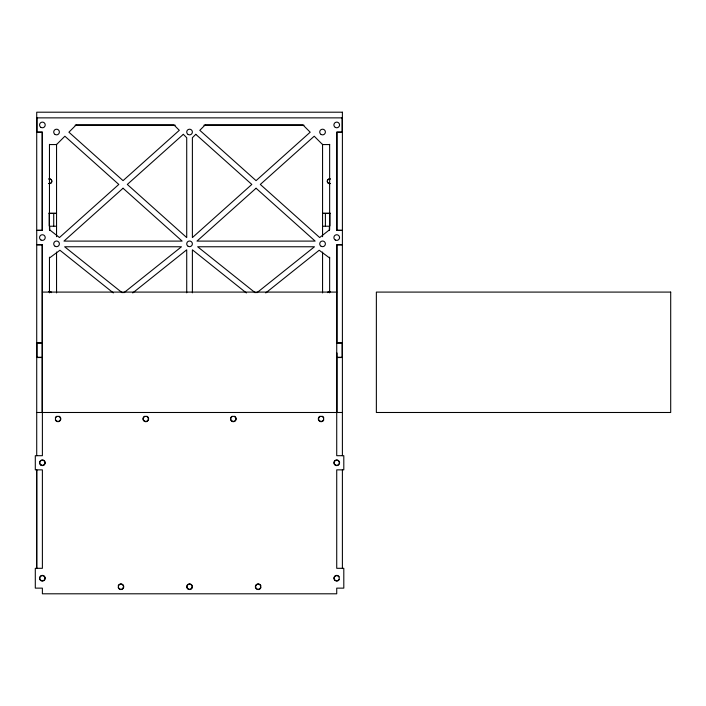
<?xml version="1.0" encoding="UTF-8"?>
<svg xmlns="http://www.w3.org/2000/svg" width="706" height="706" viewBox="0 0 706 706"><rect width="100%" height="100%" fill="white"/><g stroke="black" fill="none" stroke-linecap="round" stroke-linejoin="round"><path stroke-width="1.06" d="M123.912 292.734L181.468 246.765L64.634 246.765L122.191 292.734M132.728 292.946L186.719 249.818L186.719 292.831M256.913 292.734L314.479 246.765L197.645 246.765L255.201 292.734M265.765 292.919L319.183 250.251L329.64 258.008M49.464 258.008L59.922 250.251L113.339 292.919M36.721 117.867L342.392 117.867M75.092 125.227L175.247 125.227M203.857 125.227L304.012 125.227M49.464 144.562L56.551 144.562L64.89 136.214L118.802 184.442L59.445 237.543L49.464 229.679L49.464 144.324M329.64 144.562L322.563 144.562L314.214 136.214L260.311 184.442L319.668 237.543L329.64 229.679L329.64 144.324M48.838 213.194L56.551 213.194M322.563 213.194L330.276 213.194M49.464 213.477L56.551 213.477M322.563 213.477L329.64 213.477M56.551 226.229L49.747 226.229L49.747 230.544M322.563 226.229L329.358 226.229L329.358 230.544M42.386 292.09L336.727 292.09M42.386 343.081L36.721 343.081L36.721 357.254L42.095 357.254L42.095 343.081M336.727 343.081L342.392 343.081L342.392 357.254L337.009 357.254L337.009 353M36.721 412.489L342.392 412.489M36.721 470.143L36.721 568.021M246.376 292.946L192.385 249.818L192.385 292.831M342.392 455.697L342.392 357.536L337.009 357.536L337.009 412.525M342.392 469.861L342.392 568.304M342.11 117.867L342.11 132.313M342.11 342.798L342.11 357.536M329.923 213.265L329.923 225.964M329.64 257.152L329.64 292.866M325.395 213.477L325.395 226.229M322.563 144.306L322.563 236.695M322.563 252.051L322.563 292.919M56.551 144.306L56.551 236.695M56.551 252.051L56.551 292.919M53.718 213.477L53.718 226.229M49.464 257.152L49.464 292.866M49.182 213.265L49.182 225.964M42.095 412.525L42.095 357.536L36.721 357.536L36.721 455.697M37.003 117.867L37.003 132.313M37.003 342.798L37.003 357.536M36.721 469.861L36.721 568.304M48.882 179.059A2.268 2.268 0 0 1 51.732 181.257A2.268 2.268 0 0 1 48.882 183.445M330.231 183.445A2.268 2.268 0 0 1 327.381 181.257A2.268 2.268 0 0 1 330.231 179.059M48.882 291.675A2.268 2.268 0 0 1 51.07 292.258M328.043 292.258A2.268 2.268 0 0 1 330.231 291.675M45.122 577.49A2.833 2.833 0 0 1 45.122 578.955M44.84 579.635A2.833 2.833 0 0 1 43.798 580.676M43.119 580.959A2.833 2.833 0 0 1 39.933 579.635M39.642 578.955A2.833 2.833 0 0 1 39.642 577.49M39.933 576.802A2.833 2.833 0 0 1 43.119 575.487M43.798 575.769A2.833 2.833 0 0 1 44.84 576.802M44.84 464.195A2.833 2.833 0 0 1 39.933 464.195M39.642 463.507A2.833 2.833 0 0 1 39.642 462.042M39.933 461.362A2.833 2.833 0 0 1 44.84 461.362M45.122 462.042A2.833 2.833 0 0 1 45.122 463.507M339.18 579.635A2.833 2.833 0 0 1 335.994 580.959M335.306 580.676A2.833 2.833 0 0 1 334.273 579.635M333.991 578.955A2.833 2.833 0 0 1 333.991 577.49M334.273 576.802A2.833 2.833 0 0 1 335.306 575.769M335.994 575.487A2.833 2.833 0 0 1 339.18 576.802M339.462 462.042A2.833 2.833 0 0 1 339.462 463.507M339.18 464.195A2.833 2.833 0 0 1 334.909 464.945A2.833 2.833 0 0 1 334.909 460.603A2.833 2.833 0 0 1 339.18 461.362M122.341 584.268A2.833 2.833 0 0 1 122.341 589.175M121.661 589.457A2.833 2.833 0 0 1 118.193 587.454M118.193 585.989A2.833 2.833 0 0 1 119.508 584.268M120.196 583.986A2.833 2.833 0 0 1 121.661 583.986M190.973 584.268A2.833 2.833 0 0 1 191.723 588.539A2.833 2.833 0 0 1 187.381 588.539A2.833 2.833 0 0 1 188.14 584.268M188.82 583.986A2.833 2.833 0 0 1 190.285 583.986M260.92 587.454A2.833 2.833 0 0 1 257.452 589.457M256.763 589.175A2.833 2.833 0 0 1 256.763 584.268M257.452 583.986A2.833 2.833 0 0 1 258.917 583.986M259.596 584.268A2.833 2.833 0 0 1 260.92 585.989M60.584 417.784A2.833 2.833 0 0 1 60.584 419.946M60.319 420.441A2.833 2.833 0 0 1 55.35 419.946M55.35 417.784A2.833 2.833 0 0 1 56.877 416.249M59.048 416.249A2.833 2.833 0 0 1 59.533 416.514M59.966 416.867A2.833 2.833 0 0 1 60.319 417.29M146.866 416.249A2.833 2.833 0 0 1 148.136 420.441M147.792 420.873A2.833 2.833 0 0 1 143.786 420.873M143.433 420.441A2.833 2.833 0 0 1 144.704 416.249M234.41 416.249A2.833 2.833 0 0 1 235.68 420.441M235.327 420.873A2.833 2.833 0 0 1 231.321 420.873M230.968 420.441A2.833 2.833 0 0 1 232.239 416.249M323.763 419.946A2.833 2.833 0 0 1 320.056 421.482A2.833 2.833 0 0 1 318.53 417.784M318.785 417.29A2.833 2.833 0 0 1 319.138 416.867M319.571 416.514A2.833 2.833 0 0 1 320.056 416.249M322.227 416.249A2.833 2.833 0 0 1 323.763 417.784M327.558 292.655A2.409 2.409 0 0 1 330.267 291.534M330.267 183.578A2.409 2.409 0 0 1 327.24 181.257A2.409 2.409 0 0 1 330.267 178.927M48.838 178.927A2.409 2.409 0 0 1 51.873 181.257A2.409 2.409 0 0 1 48.838 183.578M48.838 291.534A2.409 2.409 0 0 1 51.547 292.655M123.135 587.992L122.729 588.522A2.55 2.55 0 0 1 119.12 588.522L118.714 587.992A2.55 2.55 0 0 1 120.929 584.171A2.55 2.55 0 0 1 123.135 587.992M191.758 587.992L191.361 588.522A2.55 2.55 0 0 1 187.752 588.522L187.346 587.992A2.55 2.55 0 0 1 189.552 584.171A2.55 2.55 0 0 1 191.758 587.992M260.39 587.992L259.985 588.522A2.55 2.55 0 0 1 256.384 588.522L255.978 587.992A2.55 2.55 0 0 1 258.184 584.171A2.55 2.55 0 0 1 260.39 587.992M76.16 124.944L68.906 132.198L123.047 180.639L179.306 130.31L173.95 124.944L76.16 124.944M195.783 134.325L192.385 137.723L192.385 237.595L251.813 184.442L195.783 134.325M205.164 124.944L199.798 130.31L256.057 180.639L310.199 132.198L302.945 124.944L205.164 124.944M123.047 188.237L63.964 241.099L182.139 241.099L123.047 188.237M183.322 134.325L127.301 184.442L186.719 237.595L186.719 137.723L183.322 134.325M256.057 188.237L196.974 241.099L315.15 241.099L256.057 188.237M342.392 112.201L36.721 112.201L36.721 132.031L42.386 132.031L42.386 230.474L36.721 230.474L36.721 244.638L42.386 244.638L42.386 455.697L35.3 455.697L35.3 469.861L42.386 469.861L42.386 568.304L35.3 568.304L35.3 588.133L42.386 588.133L42.386 593.799L336.727 593.799L336.727 588.133L343.804 588.133L343.804 568.304L336.727 568.304L336.727 469.861L343.804 469.861L343.804 455.697L336.727 455.697L336.727 244.638L342.392 244.638L342.392 230.474L336.727 230.474L336.727 132.031L342.392 132.031L342.392 112.201M42.095 132.313L36.721 132.313L36.721 230.191L42.095 230.191L42.095 132.313M342.392 132.313L337.009 132.313L337.009 230.191L342.392 230.191L342.392 132.313M42.095 244.92L36.721 244.92L36.721 342.798L42.095 342.798L42.095 244.92M342.392 244.92L337.009 244.92L337.009 342.798L342.392 342.798L342.392 244.92M670.7 292.09L376.36 292.09L376.36 412.489L670.7 412.489L670.7 292.09M335.447 580.429A2.55 2.55 0 0 0 339.277 578.223A2.55 2.55 0 0 0 335.447 576.008A2.55 2.55 0 0 0 335.447 580.429M41.107 580.429A2.55 2.55 0 0 0 44.928 578.223A2.55 2.55 0 0 0 41.107 576.008A2.55 2.55 0 0 0 41.107 580.429M41.107 464.989A2.55 2.55 0 0 0 44.928 462.774A2.55 2.55 0 0 0 41.107 460.568A2.55 2.55 0 0 0 41.107 464.989M335.447 464.989A2.55 2.55 0 0 0 339.277 462.774A2.55 2.55 0 0 0 335.447 460.568A2.55 2.55 0 0 0 335.447 464.989M319.871 421.076A2.55 2.55 0 0 0 323.692 418.87A2.55 2.55 0 0 0 319.871 416.655A2.55 2.55 0 0 0 319.871 421.076M232.045 421.076A2.55 2.55 0 0 0 235.875 418.87A2.55 2.55 0 0 0 232.045 416.655A2.55 2.55 0 0 0 232.045 421.076M144.509 421.076A2.55 2.55 0 0 0 148.331 418.87A2.55 2.55 0 0 0 144.509 416.655A2.55 2.55 0 0 0 144.509 421.076M56.692 421.076A2.55 2.55 0 0 0 60.513 418.87A2.55 2.55 0 0 0 56.692 416.655A2.55 2.55 0 0 0 56.692 421.076M55.13 246.297A2.833 2.833 0 0 0 59.383 243.844A2.833 2.833 0 0 0 55.13 241.39A2.833 2.833 0 0 0 55.13 246.297M321.142 246.297A2.833 2.833 0 0 0 325.395 243.844A2.833 2.833 0 0 0 321.142 241.39A2.833 2.833 0 0 0 321.142 246.297M188.14 246.297A2.833 2.833 0 0 0 192.385 243.844A2.833 2.833 0 0 0 188.14 241.39A2.833 2.833 0 0 0 188.14 246.297M55.13 134.484A2.833 2.833 0 0 0 59.383 132.031A2.833 2.833 0 0 0 55.13 129.577A2.833 2.833 0 0 0 55.13 134.484M188.14 134.484A2.833 2.833 0 0 0 192.385 132.031A2.833 2.833 0 0 0 188.14 129.577A2.833 2.833 0 0 0 188.14 134.484M321.142 134.484A2.833 2.833 0 0 0 325.395 132.031A2.833 2.833 0 0 0 321.142 129.577A2.833 2.833 0 0 0 321.142 134.484M40.966 240.014A2.833 2.833 0 0 0 45.219 237.56A2.833 2.833 0 0 0 40.966 235.107A2.833 2.833 0 0 0 40.966 240.014M40.966 127.398A2.833 2.833 0 0 0 45.219 124.944A2.833 2.833 0 0 0 40.966 122.491A2.833 2.833 0 0 0 40.966 127.398M335.306 127.398A2.833 2.833 0 0 0 339.56 124.944A2.833 2.833 0 0 0 335.306 122.491A2.833 2.833 0 0 0 335.306 127.398M335.306 240.014A2.833 2.833 0 0 0 339.56 237.56A2.833 2.833 0 0 0 335.306 235.107A2.833 2.833 0 0 0 335.306 240.014"/></g></svg>
